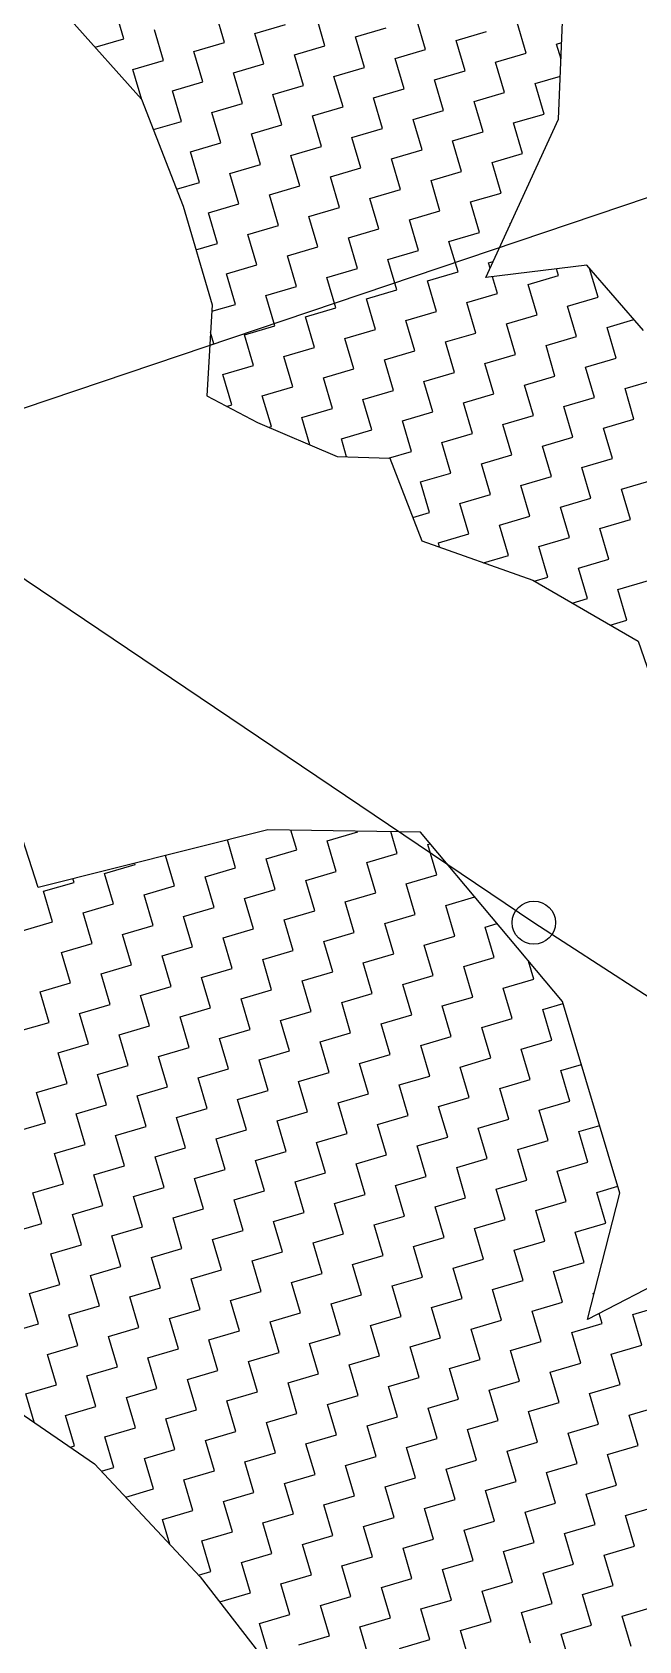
# Model space of a CAD drawing. Header units: metres. Extents: x 283645 to 285797, y 2017393 to 2020400.
# Drawn here: x 284576.3 to 284700.3, y 2018031.1 to 2018359.8 of the extents above; entities that cross this region are included whole.
import ezdxf

# ---------------------------------------------------------------- set-up
doc = ezdxf.new("R2010")
doc.units = ezdxf.units.M
doc.layers.add('POLY_HATCH', color=12, linetype='Continuous')
doc.layers.add('POLY_PARCEL', color=6, linetype='Continuous')

msp = doc.modelspace()

# ---------------------------------------------------------------- linework, layer by layer
msp.add_circle((284678.82, 2018177.85), 4.42)
at = {"layer": 'POLY_HATCH'}
for p, q in [((284683.89, 2018342.04), (284685.17, 2018373.94)), ((284584.3, 2018362.22), (284598.71, 2018346.13)), ((284598.71, 2018346.13), (284607.2, 2018324.24)), ((284669.01, 2018309.69), (284683.89, 2018342.04)), ((284607.2, 2018324.24), (284613.12, 2018304.12)), ((284689.63, 2018312.21), (284669.01, 2018309.69)), ((284701.2, 2018298.85), (284689.63, 2018312.21)), ((284613.12, 2018304.12), (284612, 2018285.49)), ((284612, 2018285.49), (284622.35, 2018280.03)), ((284622.35, 2018280.03), (284638.62, 2018273.13)), ((284638.62, 2018273.13), (284649.41, 2018272.76)), ((284649.41, 2018272.76), (284655.92, 2018255.86)), ((284655.92, 2018255.86), (284678.64, 2018247.82)), ((284678.64, 2018247.82), (284700.12, 2018235.34)), ((284577.59, 2018185.06), (284560.88, 2018236.56)), ((284700.12, 2018235.34), (284710.48, 2018205.35)), ((284624.47, 2018196.84), (284577.59, 2018185.06)), ((284655.64, 2018196.37), (284624.47, 2018196.84)), ((284684.67, 2018161.71), (284655.64, 2018196.37)), ((284696.42, 2018122.6), (284684.67, 2018161.71)), ((284689.79, 2018096.75), (284696.42, 2018122.6)), ((284734.77, 2018120.17), (284689.79, 2018096.75)), ((284572.53, 2018078.66), (284589.11, 2018067.28)), ((284589.11, 2018067.28), (284610.67, 2018044.15)), ((284610.67, 2018044.15), (284640.2, 2018006.08))]:
    msp.add_line(p, q, dxfattribs=at)
at = {"layer": 'POLY_HATCH', "linetype": 'Continuous'}
for p, q in [((284595.09, 2018358.46), (284593.25, 2018364.7)), ((284615.62, 2018357.74), (284613.79, 2018363.97)), ((284603.16, 2018354.07), (284601.32, 2018360.3)), ((284621.86, 2018359.58), (284628.09, 2018361.41)), ((284636.16, 2018357.02), (284634.33, 2018363.25)), ((284642.4, 2018358.85), (284648.63, 2018360.69)), ((284656.7, 2018356.29), (284654.86, 2018362.53)), ((284677.24, 2018355.57), (284675.4, 2018361.81)), ((284589.22, 2018356.73), (284595.09, 2018358.46)), ((284609.39, 2018355.9), (284615.62, 2018357.74)), ((284623.69, 2018353.34), (284621.86, 2018359.58)), ((284629.93, 2018355.18), (284636.16, 2018357.02)), ((284644.23, 2018352.62), (284642.4, 2018358.85)), ((284662.93, 2018358.13), (284669.17, 2018359.97)), ((284664.77, 2018351.9), (284662.93, 2018358.13)), ((284683.47, 2018357.41), (284684.52, 2018357.72)), ((284684.39, 2018354.31), (284683.47, 2018357.41)), ((284596.92, 2018352.23), (284603.16, 2018354.07)), ((284611.23, 2018349.67), (284609.39, 2018355.9)), ((284631.77, 2018348.95), (284629.93, 2018355.18)), ((284650.47, 2018354.46), (284656.7, 2018356.29)), ((284652.3, 2018348.22), (284650.47, 2018354.46)), ((284671.01, 2018353.73), (284677.24, 2018355.57)), ((284672.84, 2018347.5), (284671.01, 2018353.73)), ((284598.75, 2018346.02), (284596.92, 2018352.23)), ((284617.46, 2018351.51), (284623.69, 2018353.34)), ((284619.3, 2018345.27), (284617.46, 2018351.51)), ((284638, 2018350.78), (284644.23, 2018352.62)), ((284639.84, 2018344.55), (284638, 2018350.78)), ((284658.54, 2018350.06), (284664.77, 2018351.9)), ((284679.08, 2018349.34), (284684.25, 2018350.86)), ((284604.99, 2018347.83), (284611.23, 2018349.67)), ((284606.83, 2018341.6), (284604.99, 2018347.83)), ((284625.53, 2018347.11), (284631.77, 2018348.95)), ((284627.37, 2018340.88), (284625.53, 2018347.11)), ((284646.07, 2018346.39), (284652.3, 2018348.22)), ((284660.38, 2018343.83), (284658.54, 2018350.06)), ((284666.61, 2018345.66), (284672.84, 2018347.5)), ((284680.91, 2018343.1), (284679.08, 2018349.34)), ((284613.06, 2018343.43), (284619.3, 2018345.27)), ((284633.6, 2018342.71), (284639.84, 2018344.55)), ((284647.91, 2018340.15), (284646.07, 2018346.39)), ((284654.14, 2018341.99), (284660.38, 2018343.83)), ((284668.45, 2018339.43), (284666.61, 2018345.66)), ((284601.12, 2018339.91), (284606.83, 2018341.6)), ((284614.9, 2018337.2), (284613.06, 2018343.43)), ((284621.13, 2018339.04), (284627.37, 2018340.88)), ((284635.44, 2018336.48), (284633.6, 2018342.71)), ((284655.98, 2018335.76), (284654.14, 2018341.99)), ((284674.68, 2018341.27), (284680.91, 2018343.1)), ((284676.52, 2018335.03), (284674.68, 2018341.27)), ((284622.97, 2018332.8), (284621.13, 2018339.04)), ((284641.67, 2018338.32), (284647.91, 2018340.15)), ((284643.51, 2018332.08), (284641.67, 2018338.32)), ((284662.21, 2018337.59), (284668.45, 2018339.43)), ((284664.05, 2018331.36), (284662.21, 2018337.59)), ((284608.67, 2018335.36), (284614.9, 2018337.2)), ((284610.5, 2018329.13), (284608.67, 2018335.36)), ((284629.21, 2018334.64), (284635.44, 2018336.48)), ((284631.04, 2018328.41), (284629.21, 2018334.64)), ((284649.74, 2018333.92), (284655.98, 2018335.76)), ((284670.28, 2018333.2), (284676.52, 2018335.03)), ((284616.74, 2018330.97), (284622.97, 2018332.8)), ((284618.58, 2018324.73), (284616.74, 2018330.97)), ((284637.28, 2018330.24), (284643.51, 2018332.08)), ((284651.58, 2018327.69), (284649.74, 2018333.92)), ((284657.82, 2018329.52), (284664.05, 2018331.36)), ((284672.12, 2018326.96), (284670.28, 2018333.2)), ((284605.83, 2018327.75), (284610.5, 2018329.13)), ((284624.81, 2018326.57), (284631.04, 2018328.41)), ((284639.11, 2018324.01), (284637.28, 2018330.24)), ((284645.35, 2018325.85), (284651.58, 2018327.69)), ((284659.65, 2018323.29), (284657.82, 2018329.52)), ((284612.34, 2018322.9), (284618.58, 2018324.73)), ((284626.65, 2018320.34), (284624.81, 2018326.57)), ((284647.18, 2018319.61), (284645.35, 2018325.85)), ((284665.89, 2018325.13), (284672.12, 2018326.96)), ((284667.72, 2018318.89), (284665.89, 2018325.13)), ((284614.18, 2018316.66), (284612.34, 2018322.9)), ((284632.88, 2018322.17), (284639.11, 2018324.01)), ((284634.72, 2018315.94), (284632.88, 2018322.17)), ((284653.42, 2018321.45), (284659.65, 2018323.29)), ((284655.26, 2018315.22), (284653.42, 2018321.45)), ((284673.96, 2018320.73), (284674.11, 2018320.77)), ((284620.41, 2018318.5), (284626.65, 2018320.34)), ((284622.25, 2018312.27), (284620.41, 2018318.5)), ((284640.95, 2018317.78), (284647.18, 2018319.61)), ((284642.79, 2018311.54), (284640.95, 2018317.78)), ((284661.49, 2018317.05), (284667.72, 2018318.89)), ((284674.01, 2018320.56), (284673.96, 2018320.73)), ((284609.81, 2018315.37), (284614.18, 2018316.66)), ((284628.48, 2018314.1), (284634.72, 2018315.94)), ((284649.02, 2018313.38), (284655.26, 2018315.22)), ((284663.33, 2018310.82), (284661.49, 2018317.05)), ((284616.02, 2018310.43), (284622.25, 2018312.27)), ((284630.32, 2018307.87), (284628.48, 2018314.1)), ((284636.55, 2018309.71), (284642.79, 2018311.54)), ((284650.86, 2018307.15), (284649.02, 2018313.38)), ((284669.56, 2018312.66), (284670.5, 2018312.93)), ((284669.88, 2018311.58), (284669.56, 2018312.66)), ((284683.87, 2018310.1), (284683.46, 2018311.46)), ((284691.94, 2018305.7), (284690.22, 2018311.53)), ((284617.85, 2018304.19), (284616.02, 2018310.43)), ((284624.09, 2018306.03), (284630.32, 2018307.87)), ((284638.39, 2018303.47), (284636.55, 2018309.71)), ((284657.09, 2018308.98), (284663.33, 2018310.82)), ((284658.93, 2018302.75), (284657.09, 2018308.98)), ((284671.4, 2018306.42), (284670.38, 2018309.86)), ((284677.63, 2018308.26), (284683.87, 2018310.1)), ((284679.47, 2018302.03), (284677.63, 2018308.26)), ((284625.92, 2018299.8), (284624.09, 2018306.03)), ((284644.63, 2018305.31), (284650.86, 2018307.15)), ((284646.46, 2018299.08), (284644.63, 2018305.31)), ((284665.16, 2018304.59), (284671.4, 2018306.42)), ((284667, 2018298.35), (284665.16, 2018304.59)), ((284685.7, 2018303.86), (284691.94, 2018305.7)), ((284613.04, 2018302.78), (284617.85, 2018304.19)), ((284632.16, 2018301.64), (284638.39, 2018303.47)), ((284633.99, 2018295.4), (284632.16, 2018301.64)), ((284652.7, 2018300.91), (284658.93, 2018302.75)), ((284673.23, 2018300.19), (284679.47, 2018302.03)), ((284687.54, 2018297.63), (284685.7, 2018303.86)), ((284693.77, 2018299.47), (284699.26, 2018301.09)), ((284613.46, 2018296.12), (284612.78, 2018298.42)), ((284619.69, 2018297.96), (284625.92, 2018299.8)), ((284621.53, 2018291.73), (284619.69, 2018297.96)), ((284640.23, 2018297.24), (284646.46, 2018299.08)), ((284654.53, 2018294.68), (284652.7, 2018300.91)), ((284660.77, 2018296.52), (284667, 2018298.35)), ((284675.07, 2018293.96), (284673.23, 2018300.19)), ((284695.61, 2018293.23), (284693.77, 2018299.47)), ((284612.63, 2018295.88), (284613.46, 2018296.12)), ((284627.76, 2018293.56), (284633.99, 2018295.4)), ((284642.07, 2018291), (284640.23, 2018297.24)), ((284648.3, 2018292.84), (284654.53, 2018294.68)), ((284662.6, 2018290.28), (284660.77, 2018296.52)), ((284681.31, 2018295.79), (284687.54, 2018297.63)), ((284683.14, 2018289.56), (284681.31, 2018295.79)), ((284615.29, 2018289.89), (284621.53, 2018291.73)), ((284629.6, 2018287.33), (284627.76, 2018293.56)), ((284650.14, 2018286.61), (284648.3, 2018292.84)), ((284668.84, 2018292.12), (284675.07, 2018293.96)), ((284670.68, 2018285.89), (284668.84, 2018292.12)), ((284689.38, 2018291.4), (284695.61, 2018293.23)), ((284691.21, 2018285.16), (284689.38, 2018291.4)), ((284617.13, 2018283.66), (284615.29, 2018289.89)), ((284635.83, 2018289.17), (284642.07, 2018291)), ((284637.67, 2018282.93), (284635.83, 2018289.17)), ((284656.37, 2018288.45), (284662.6, 2018290.28)), ((284658.21, 2018282.21), (284656.37, 2018288.45)), ((284676.91, 2018287.72), (284683.14, 2018289.56)), ((284697.45, 2018287), (284703.55, 2018288.8)), ((284623.36, 2018285.49), (284629.6, 2018287.33)), ((284625.2, 2018279.26), (284623.36, 2018285.49)), ((284643.9, 2018284.77), (284650.14, 2018286.61)), ((284645.74, 2018278.54), (284643.9, 2018284.77)), ((284664.44, 2018284.05), (284670.68, 2018285.89)), ((284678.75, 2018281.49), (284676.91, 2018287.72)), ((284684.98, 2018283.33), (284691.21, 2018285.16)), ((284699.28, 2018280.77), (284697.45, 2018287)), ((284616.07, 2018283.34), (284617.13, 2018283.66)), ((284631.44, 2018281.1), (284637.67, 2018282.93)), ((284651.97, 2018280.37), (284658.21, 2018282.21)), ((284666.28, 2018277.81), (284664.44, 2018284.05)), ((284672.51, 2018279.65), (284678.75, 2018281.49)), ((284686.82, 2018277.09), (284684.98, 2018283.33)), ((284624.59, 2018279.08), (284625.2, 2018279.26)), ((284633.09, 2018275.48), (284631.44, 2018281.1)), ((284639.51, 2018276.7), (284645.74, 2018278.54)), ((284653.81, 2018274.14), (284651.97, 2018280.37)), ((284674.35, 2018273.42), (284672.51, 2018279.65)), ((284693.05, 2018278.93), (284699.28, 2018280.77)), ((284694.89, 2018272.7), (284693.05, 2018278.93)), ((284640.58, 2018273.07), (284639.51, 2018276.7)), ((284660.04, 2018275.98), (284666.28, 2018277.81)), ((284661.88, 2018269.74), (284660.04, 2018275.98)), ((284680.58, 2018275.25), (284686.82, 2018277.09)), ((284682.42, 2018269.02), (284680.58, 2018275.25)), ((284649.15, 2018272.77), (284653.81, 2018274.14)), ((284668.12, 2018271.58), (284674.35, 2018273.42)), ((284669.95, 2018265.35), (284668.12, 2018271.58)), ((284688.65, 2018270.86), (284694.89, 2018272.7)), ((284655.65, 2018267.91), (284661.88, 2018269.74)), ((284676.19, 2018267.18), (284682.42, 2018269.02)), ((284690.49, 2018264.62), (284688.65, 2018270.86)), ((284696.72, 2018266.46), (284702.96, 2018268.3)), ((284657.48, 2018261.67), (284655.65, 2018267.91)), ((284663.72, 2018263.51), (284669.95, 2018265.35)), ((284678.02, 2018260.95), (284676.19, 2018267.18)), ((284698.56, 2018260.23), (284696.72, 2018266.46)), ((284654.07, 2018260.67), (284657.48, 2018261.67)), ((284665.56, 2018257.28), (284663.72, 2018263.51)), ((284684.26, 2018262.79), (284690.49, 2018264.62)), ((284686.09, 2018256.55), (284684.26, 2018262.79)), ((284671.79, 2018259.11), (284678.02, 2018260.95)), ((284673.63, 2018252.88), (284671.79, 2018259.11)), ((284692.33, 2018258.39), (284698.56, 2018260.23)), ((284694.17, 2018252.16), (284692.33, 2018258.39)), ((284659.32, 2018255.44), (284665.56, 2018257.28)), ((284659.58, 2018254.57), (284659.32, 2018255.44)), ((284679.86, 2018254.72), (284686.09, 2018256.55)), ((284668.56, 2018251.39), (284673.63, 2018252.88)), ((284681.7, 2018248.48), (284679.86, 2018254.72)), ((284687.93, 2018250.32), (284694.17, 2018252.16)), ((284678.91, 2018247.66), (284681.7, 2018248.48)), ((284689.77, 2018244.09), (284687.93, 2018250.32)), ((284696, 2018245.92), (284702.24, 2018247.76)), ((284697.84, 2018239.69), (284696, 2018245.92)), ((284686.64, 2018243.16), (284689.77, 2018244.09)), ((284694.38, 2018238.67), (284697.84, 2018239.69)), ((284630.38, 2018192.71), (284629.18, 2018196.77)), ((284636.62, 2018194.55), (284642.85, 2018196.38)), ((284642.85, 2018196.38), (284642.8, 2018196.56)), ((284650.92, 2018191.99), (284649.6, 2018196.46)), ((284617.91, 2018189.03), (284616.22, 2018194.77)), ((284624.15, 2018190.87), (284630.38, 2018192.71)), ((284638.45, 2018188.31), (284636.62, 2018194.55)), ((284657.15, 2018193.82), (284657.65, 2018193.97)), ((284658.99, 2018187.59), (284657.15, 2018193.82)), ((284591.14, 2018187.92), (284597.38, 2018189.76)), ((284597.38, 2018189.76), (284597.3, 2018190.01)), ((284603.61, 2018191.59), (284603.73, 2018191.63)), ((284605.45, 2018185.36), (284603.61, 2018191.59)), ((284625.99, 2018184.64), (284624.15, 2018190.87)), ((284644.69, 2018190.15), (284650.92, 2018191.99)), ((284646.52, 2018183.92), (284644.69, 2018190.15)), ((284578.67, 2018184.25), (284584.91, 2018186.08)), ((284584.91, 2018186.08), (284584.68, 2018186.84)), ((284592.98, 2018181.69), (284591.14, 2018187.92)), ((284611.68, 2018187.2), (284617.91, 2018189.03)), ((284613.52, 2018180.96), (284611.68, 2018187.2)), ((284632.22, 2018186.47), (284638.45, 2018188.31)), ((284634.06, 2018180.24), (284632.22, 2018186.47)), ((284652.76, 2018185.75), (284658.99, 2018187.59)), ((284580.51, 2018178.01), (284578.67, 2018184.25)), ((284599.21, 2018183.52), (284605.45, 2018185.36)), ((284601.05, 2018177.29), (284599.21, 2018183.52)), ((284619.75, 2018182.8), (284625.99, 2018184.64)), ((284621.59, 2018176.57), (284619.75, 2018182.8)), ((284640.29, 2018182.08), (284646.52, 2018183.92)), ((284654.59, 2018179.52), (284652.76, 2018185.75)), ((284660.83, 2018181.36), (284666.76, 2018183.1)), ((284586.75, 2018179.85), (284592.98, 2018181.69)), ((284588.58, 2018173.62), (284586.75, 2018179.85)), ((284607.28, 2018179.13), (284613.52, 2018180.96)), ((284627.82, 2018178.4), (284634.06, 2018180.24)), ((284642.13, 2018175.84), (284640.29, 2018182.08)), ((284648.36, 2018177.68), (284654.59, 2018179.52)), ((284662.67, 2018175.12), (284660.83, 2018181.36)), ((284574.28, 2018176.17), (284580.51, 2018178.01)), ((284594.82, 2018175.45), (284601.05, 2018177.29)), ((284609.12, 2018172.89), (284607.28, 2018179.13)), ((284615.35, 2018174.73), (284621.59, 2018176.57)), ((284629.66, 2018172.17), (284627.82, 2018178.4)), ((284650.2, 2018171.45), (284648.36, 2018177.68)), ((284668.9, 2018176.96), (284671.31, 2018177.67)), ((284670.74, 2018170.72), (284668.9, 2018176.96)), ((284582.35, 2018171.78), (284588.58, 2018173.62)), ((284596.65, 2018169.22), (284594.82, 2018175.45)), ((284602.89, 2018171.06), (284609.12, 2018172.89)), ((284617.19, 2018168.5), (284615.35, 2018174.73)), ((284635.89, 2018174.01), (284642.13, 2018175.84)), ((284637.73, 2018167.77), (284635.89, 2018174.01)), ((284656.43, 2018173.28), (284662.67, 2018175.12)), ((284658.27, 2018167.05), (284656.43, 2018173.28)), ((284584.19, 2018165.54), (284582.35, 2018171.78)), ((284604.72, 2018164.82), (284602.89, 2018171.06)), ((284623.43, 2018170.33), (284629.66, 2018172.17)), ((284625.26, 2018164.1), (284623.43, 2018170.33)), ((284643.96, 2018169.61), (284650.2, 2018171.45)), ((284645.8, 2018163.38), (284643.96, 2018169.61)), ((284664.5, 2018168.89), (284670.74, 2018170.72)), ((284678.81, 2018166.33), (284677.72, 2018170.01)), ((284590.42, 2018167.38), (284596.65, 2018169.22)), ((284592.26, 2018161.15), (284590.42, 2018167.38)), ((284610.96, 2018166.66), (284617.19, 2018168.5)), ((284612.8, 2018160.42), (284610.96, 2018166.66)), ((284631.5, 2018165.94), (284637.73, 2018167.77)), ((284652.04, 2018165.21), (284658.27, 2018167.05)), ((284666.34, 2018162.65), (284664.5, 2018168.89)), ((284672.57, 2018164.49), (284678.81, 2018166.33)), ((284577.95, 2018163.71), (284584.19, 2018165.54)), ((284579.79, 2018157.47), (284577.95, 2018163.71)), ((284598.49, 2018162.98), (284604.72, 2018164.82)), ((284600.33, 2018156.75), (284598.49, 2018162.98)), ((284619.03, 2018162.26), (284625.26, 2018164.1)), ((284633.33, 2018159.7), (284631.5, 2018165.94)), ((284639.57, 2018161.54), (284645.8, 2018163.38)), ((284653.87, 2018158.98), (284652.04, 2018165.21)), ((284674.41, 2018158.26), (284672.57, 2018164.49)), ((284586.02, 2018159.31), (284592.26, 2018161.15)), ((284606.56, 2018158.59), (284612.8, 2018160.42)), ((284620.87, 2018156.03), (284619.03, 2018162.26)), ((284627.1, 2018157.87), (284633.33, 2018159.7)), ((284641.4, 2018155.31), (284639.57, 2018161.54)), ((284660.11, 2018160.82), (284666.34, 2018162.65)), ((284661.94, 2018154.58), (284660.11, 2018160.82)), ((284680.64, 2018160.09), (284684.79, 2018161.32)), ((284682.48, 2018153.86), (284680.64, 2018160.09)), ((284573.56, 2018155.64), (284579.79, 2018157.47)), ((284587.86, 2018153.08), (284586.02, 2018159.31)), ((284594.09, 2018154.91), (284600.33, 2018156.75)), ((284608.4, 2018152.35), (284606.56, 2018158.59)), ((284628.94, 2018151.63), (284627.1, 2018157.87)), ((284647.64, 2018157.14), (284653.87, 2018158.98)), ((284649.48, 2018150.91), (284647.64, 2018157.14)), ((284668.18, 2018156.42), (284674.41, 2018158.26)), ((284670.01, 2018150.19), (284668.18, 2018156.42)), ((284595.93, 2018148.68), (284594.09, 2018154.91)), ((284614.63, 2018154.19), (284620.87, 2018156.03)), ((284616.47, 2018147.96), (284614.63, 2018154.19)), ((284635.17, 2018153.47), (284641.4, 2018155.31)), ((284637.01, 2018147.23), (284635.17, 2018153.47)), ((284655.71, 2018152.75), (284661.94, 2018154.58)), ((284676.25, 2018152.02), (284682.48, 2018153.86)), ((284581.63, 2018151.24), (284587.86, 2018153.08)), ((284583.46, 2018145.01), (284581.63, 2018151.24)), ((284602.16, 2018150.52), (284608.4, 2018152.35)), ((284604, 2018144.28), (284602.16, 2018150.52)), ((284622.7, 2018149.79), (284628.94, 2018151.63)), ((284643.24, 2018149.07), (284649.48, 2018150.91)), ((284657.55, 2018146.51), (284655.71, 2018152.75)), ((284663.78, 2018148.35), (284670.01, 2018150.19)), ((284678.08, 2018145.79), (284676.25, 2018152.02)), ((284589.7, 2018146.84), (284595.93, 2018148.68)), ((284591.53, 2018140.61), (284589.7, 2018146.84)), ((284610.24, 2018146.12), (284616.47, 2018147.96)), ((284624.54, 2018143.56), (284622.7, 2018149.79)), ((284630.77, 2018145.4), (284637.01, 2018147.23)), ((284645.08, 2018142.84), (284643.24, 2018149.07)), ((284665.62, 2018142.12), (284663.78, 2018148.35)), ((284684.32, 2018147.63), (284688.53, 2018148.87)), ((284686.16, 2018141.39), (284684.32, 2018147.63)), ((284577.23, 2018143.17), (284583.46, 2018145.01)), ((284597.77, 2018142.45), (284604, 2018144.28)), ((284612.07, 2018139.89), (284610.24, 2018146.12)), ((284618.31, 2018141.72), (284624.54, 2018143.56)), ((284632.61, 2018139.16), (284630.77, 2018145.4)), ((284651.31, 2018144.68), (284657.55, 2018146.51)), ((284653.15, 2018138.44), (284651.31, 2018144.68)), ((284671.85, 2018143.95), (284678.08, 2018145.79)), ((284673.69, 2018137.72), (284671.85, 2018143.95)), ((284579.07, 2018136.93), (284577.23, 2018143.17)), ((284585.3, 2018138.77), (284591.53, 2018140.61)), ((284599.6, 2018136.21), (284597.77, 2018142.45)), ((284620.14, 2018135.49), (284618.31, 2018141.72)), ((284638.84, 2018141), (284645.08, 2018142.84)), ((284640.68, 2018134.77), (284638.84, 2018141)), ((284659.38, 2018140.28), (284665.62, 2018142.12)), ((284661.22, 2018134.04), (284659.38, 2018140.28)), ((284679.92, 2018139.56), (284686.16, 2018141.39)), ((284572.83, 2018135.1), (284579.07, 2018136.93)), ((284587.14, 2018132.54), (284585.3, 2018138.77)), ((284605.84, 2018138.05), (284612.07, 2018139.89)), ((284607.68, 2018131.82), (284605.84, 2018138.05)), ((284626.38, 2018137.33), (284632.61, 2018139.16)), ((284628.21, 2018131.09), (284626.38, 2018137.33)), ((284646.92, 2018136.6), (284653.15, 2018138.44)), ((284667.45, 2018135.88), (284673.69, 2018137.72)), ((284681.76, 2018133.32), (284679.92, 2018139.56)), ((284593.37, 2018134.37), (284599.6, 2018136.21)), ((284595.21, 2018128.14), (284593.37, 2018134.37)), ((284613.91, 2018133.65), (284620.14, 2018135.49)), ((284615.75, 2018127.42), (284613.91, 2018133.65)), ((284634.45, 2018132.93), (284640.68, 2018134.77)), ((284648.75, 2018130.37), (284646.92, 2018136.6)), ((284654.99, 2018132.21), (284661.22, 2018134.04)), ((284669.29, 2018129.65), (284667.45, 2018135.88)), ((284687.99, 2018135.16), (284692.27, 2018136.42)), ((284689.83, 2018128.93), (284687.99, 2018135.16)), ((284580.9, 2018130.7), (284587.14, 2018132.54)), ((284582.74, 2018124.47), (284580.9, 2018130.7)), ((284601.44, 2018129.98), (284607.68, 2018131.82)), ((284621.98, 2018129.26), (284628.21, 2018131.09)), ((284636.29, 2018126.7), (284634.45, 2018132.93)), ((284642.52, 2018128.53), (284648.75, 2018130.37)), ((284656.82, 2018125.97), (284654.99, 2018132.21)), ((284675.53, 2018131.48), (284681.76, 2018133.32)), ((284677.36, 2018125.25), (284675.53, 2018131.48)), ((284588.97, 2018126.3), (284595.21, 2018128.14)), ((284603.28, 2018123.74), (284601.44, 2018129.98)), ((284609.51, 2018125.58), (284615.75, 2018127.42)), ((284623.82, 2018123.02), (284621.98, 2018129.26)), ((284644.36, 2018122.3), (284642.52, 2018128.53)), ((284663.06, 2018127.81), (284669.29, 2018129.65)), ((284664.89, 2018121.58), (284663.06, 2018127.81)), ((284683.6, 2018127.09), (284689.83, 2018128.93)), ((284685.43, 2018120.85), (284683.6, 2018127.09)), ((284576.51, 2018122.63), (284582.74, 2018124.47)), ((284590.81, 2018120.07), (284588.97, 2018126.3)), ((284597.05, 2018121.91), (284603.28, 2018123.74)), ((284611.35, 2018119.35), (284609.51, 2018125.58)), ((284630.05, 2018124.86), (284636.29, 2018126.7)), ((284631.89, 2018118.63), (284630.05, 2018124.86)), ((284650.59, 2018124.14), (284656.82, 2018125.97)), ((284652.43, 2018117.9), (284650.59, 2018124.14)), ((284671.13, 2018123.41), (284677.36, 2018125.25)), ((284691.67, 2018122.69), (284696, 2018123.97)), ((284578.34, 2018116.4), (284576.51, 2018122.63)), ((284598.88, 2018115.67), (284597.05, 2018121.91)), ((284617.58, 2018121.18), (284623.82, 2018123.02)), ((284619.42, 2018114.95), (284617.58, 2018121.18)), ((284638.12, 2018120.46), (284644.36, 2018122.3)), ((284639.96, 2018114.23), (284638.12, 2018120.46)), ((284658.66, 2018119.74), (284664.89, 2018121.58)), ((284672.97, 2018117.18), (284671.13, 2018123.41)), ((284679.2, 2018119.02), (284685.43, 2018120.85)), ((284693.5, 2018116.46), (284691.67, 2018122.69)), ((284584.58, 2018118.23), (284590.81, 2018120.07)), ((284586.41, 2018112), (284584.58, 2018118.23)), ((284605.12, 2018117.51), (284611.35, 2018119.35)), ((284606.95, 2018111.28), (284605.12, 2018117.51)), ((284625.65, 2018116.79), (284631.89, 2018118.63)), ((284646.19, 2018116.07), (284652.43, 2018117.9)), ((284660.5, 2018113.51), (284658.66, 2018119.74)), ((284666.73, 2018115.34), (284672.97, 2018117.18)), ((284681.04, 2018112.78), (284679.2, 2018119.02)), ((284572.11, 2018114.56), (284578.34, 2018116.4)), ((284592.65, 2018113.84), (284598.88, 2018115.67)), ((284594.49, 2018107.6), (284592.65, 2018113.84)), ((284613.19, 2018113.11), (284619.42, 2018114.95)), ((284627.49, 2018110.55), (284625.65, 2018116.79)), ((284633.73, 2018112.39), (284639.96, 2018114.23)), ((284648.03, 2018109.83), (284646.19, 2018116.07)), ((284668.57, 2018109.11), (284666.73, 2018115.34)), ((284687.27, 2018114.62), (284693.5, 2018116.46)), ((284689.11, 2018108.39), (284687.27, 2018114.62)), ((284580.18, 2018110.16), (284586.41, 2018112)), ((284600.72, 2018109.44), (284606.95, 2018111.28)), ((284615.02, 2018106.88), (284613.19, 2018113.11)), ((284621.26, 2018108.72), (284627.49, 2018110.55)), ((284635.56, 2018106.16), (284633.73, 2018112.39)), ((284654.26, 2018111.67), (284660.5, 2018113.51)), ((284656.1, 2018105.43), (284654.26, 2018111.67)), ((284674.8, 2018110.95), (284681.04, 2018112.78)), ((284676.64, 2018104.71), (284674.8, 2018110.95)), ((284582.02, 2018103.93), (284580.18, 2018110.16)), ((284588.25, 2018105.77), (284594.49, 2018107.6)), ((284602.56, 2018103.21), (284600.72, 2018109.44)), ((284623.1, 2018102.48), (284621.26, 2018108.72)), ((284641.8, 2018107.99), (284648.03, 2018109.83)), ((284643.63, 2018101.76), (284641.8, 2018107.99)), ((284662.34, 2018107.27), (284668.57, 2018109.11)), ((284664.17, 2018101.04), (284662.34, 2018107.27)), ((284682.87, 2018106.55), (284689.11, 2018108.39)), ((284575.78, 2018102.09), (284582.02, 2018103.93)), ((284590.09, 2018099.53), (284588.25, 2018105.77)), ((284608.79, 2018105.04), (284615.02, 2018106.88)), ((284610.63, 2018098.81), (284608.79, 2018105.04)), ((284629.33, 2018104.32), (284635.56, 2018106.16)), ((284631.17, 2018098.09), (284629.33, 2018104.32)), ((284649.87, 2018103.6), (284656.1, 2018105.43)), ((284670.41, 2018102.88), (284676.64, 2018104.71)), ((284684.71, 2018100.32), (284682.87, 2018106.55)), ((284577.62, 2018095.86), (284575.78, 2018102.09)), ((284596.32, 2018101.37), (284602.56, 2018103.21)), ((284598.16, 2018095.13), (284596.32, 2018101.37)), ((284616.86, 2018100.65), (284623.1, 2018102.48)), ((284618.7, 2018094.41), (284616.86, 2018100.65)), ((284637.4, 2018099.92), (284643.63, 2018101.76)), ((284651.7, 2018097.36), (284649.87, 2018103.6)), ((284657.94, 2018099.2), (284664.17, 2018101.04)), ((284672.24, 2018096.64), (284670.41, 2018102.88)), ((284690.94, 2018102.15), (284691.2, 2018102.23)), ((284691.07, 2018101.73), (284690.94, 2018102.15)), ((284583.86, 2018097.69), (284590.09, 2018099.53)), ((284585.69, 2018091.46), (284583.86, 2018097.69)), ((284604.39, 2018096.97), (284610.63, 2018098.81)), ((284624.93, 2018096.25), (284631.17, 2018098.09)), ((284639.24, 2018093.69), (284637.4, 2018099.92)), ((284645.47, 2018095.53), (284651.7, 2018097.36)), ((284659.78, 2018092.97), (284657.94, 2018099.2)), ((284678.48, 2018098.48), (284684.71, 2018100.32)), ((284680.31, 2018092.24), (284678.48, 2018098.48)), ((284692.78, 2018095.92), (284692.17, 2018097.99)), ((284699.02, 2018097.76), (284705.25, 2018099.59)), ((284700.85, 2018091.52), (284699.02, 2018097.76)), ((284571.39, 2018094.02), (284577.62, 2018095.86)), ((284591.93, 2018093.3), (284598.16, 2018095.13)), ((284606.23, 2018090.74), (284604.39, 2018096.97)), ((284612.46, 2018092.58), (284618.7, 2018094.41)), ((284626.77, 2018090.02), (284624.93, 2018096.25)), ((284647.31, 2018089.29), (284645.47, 2018095.53)), ((284666.01, 2018094.8), (284672.24, 2018096.64)), ((284667.85, 2018088.57), (284666.01, 2018094.8)), ((284686.55, 2018094.08), (284692.78, 2018095.92)), ((284688.39, 2018087.85), (284686.55, 2018094.08)), ((284579.46, 2018089.62), (284585.69, 2018091.46)), ((284593.76, 2018087.06), (284591.93, 2018093.3)), ((284600, 2018088.9), (284606.23, 2018090.74)), ((284614.3, 2018086.34), (284612.46, 2018092.58)), ((284633, 2018091.85), (284639.24, 2018093.69)), ((284634.84, 2018085.62), (284633, 2018091.85)), ((284653.54, 2018091.13), (284659.78, 2018092.97)), ((284655.38, 2018084.9), (284653.54, 2018091.13)), ((284674.08, 2018090.41), (284680.31, 2018092.24)), ((284694.62, 2018089.69), (284700.85, 2018091.52)), ((284581.3, 2018083.39), (284579.46, 2018089.62)), ((284601.83, 2018082.67), (284600, 2018088.9)), ((284620.54, 2018088.18), (284626.77, 2018090.02)), ((284622.37, 2018081.94), (284620.54, 2018088.18)), ((284641.07, 2018087.46), (284647.31, 2018089.29)), ((284642.91, 2018081.22), (284641.07, 2018087.46)), ((284661.61, 2018086.73), (284667.85, 2018088.57)), ((284675.92, 2018084.17), (284674.08, 2018090.41)), ((284682.15, 2018086.01), (284688.39, 2018087.85)), ((284696.46, 2018083.45), (284694.62, 2018089.69)), ((284587.53, 2018085.23), (284593.76, 2018087.06)), ((284589.37, 2018078.99), (284587.53, 2018085.23)), ((284608.07, 2018084.5), (284614.3, 2018086.34)), ((284609.9, 2018078.27), (284608.07, 2018084.5)), ((284628.61, 2018083.78), (284634.84, 2018085.62)), ((284649.14, 2018083.06), (284655.38, 2018084.9)), ((284663.45, 2018080.5), (284661.61, 2018086.73)), ((284669.68, 2018082.34), (284675.92, 2018084.17)), ((284683.99, 2018079.78), (284682.15, 2018086.01)), ((284575.06, 2018081.55), (284581.3, 2018083.39)), ((284576.77, 2018075.74), (284575.06, 2018081.55)), ((284595.6, 2018080.83), (284601.83, 2018082.67)), ((284597.44, 2018074.6), (284595.6, 2018080.83)), ((284616.14, 2018080.11), (284622.37, 2018081.94)), ((284630.44, 2018077.55), (284628.61, 2018083.78)), ((284636.68, 2018079.39), (284642.91, 2018081.22)), ((284650.98, 2018076.83), (284649.14, 2018083.06)), ((284671.52, 2018076.1), (284669.68, 2018082.34)), ((284690.22, 2018081.61), (284696.46, 2018083.45)), ((284692.06, 2018075.38), (284690.22, 2018081.61)), ((284583.13, 2018077.16), (284589.37, 2018078.99)), ((284603.67, 2018076.43), (284609.9, 2018078.27)), ((284617.98, 2018073.87), (284616.14, 2018080.11)), ((284624.21, 2018075.71), (284630.44, 2018077.55)), ((284638.51, 2018073.15), (284636.68, 2018079.39)), ((284657.22, 2018078.66), (284663.45, 2018080.5)), ((284659.05, 2018072.43), (284657.22, 2018078.66)), ((284677.75, 2018077.94), (284683.99, 2018079.78)), ((284679.59, 2018071.71), (284677.75, 2018077.94)), ((284698.29, 2018077.22), (284704.53, 2018079.05)), ((284584.97, 2018070.92), (284583.13, 2018077.16)), ((284591.2, 2018072.76), (284597.44, 2018074.6)), ((284605.51, 2018070.2), (284603.67, 2018076.43)), ((284626.05, 2018069.48), (284624.21, 2018075.71)), ((284644.75, 2018074.99), (284650.98, 2018076.83)), ((284646.59, 2018068.75), (284644.75, 2018074.99)), ((284665.29, 2018074.27), (284671.52, 2018076.1)), ((284667.12, 2018068.03), (284665.29, 2018074.27)), ((284685.83, 2018073.54), (284692.06, 2018075.38)), ((284700.13, 2018070.98), (284698.29, 2018077.22)), ((284593.04, 2018066.53), (284591.2, 2018072.76)), ((284611.74, 2018072.04), (284617.98, 2018073.87)), ((284613.58, 2018065.8), (284611.74, 2018072.04)), ((284632.28, 2018071.31), (284638.51, 2018073.15)), ((284634.12, 2018065.08), (284632.28, 2018071.31)), ((284652.82, 2018070.59), (284659.05, 2018072.43)), ((284673.36, 2018069.87), (284679.59, 2018071.71)), ((284687.66, 2018067.31), (284685.83, 2018073.54)), ((284693.9, 2018069.15), (284700.13, 2018070.98)), ((284584.15, 2018070.68), (284584.97, 2018070.92)), ((284599.27, 2018068.36), (284605.51, 2018070.2)), ((284601.11, 2018062.13), (284599.27, 2018068.36)), ((284619.81, 2018067.64), (284626.05, 2018069.48)), ((284621.65, 2018061.41), (284619.81, 2018067.64)), ((284640.35, 2018066.92), (284646.59, 2018068.75)), ((284654.66, 2018064.36), (284652.82, 2018070.59)), ((284660.89, 2018066.19), (284667.12, 2018068.03)), ((284675.19, 2018063.64), (284673.36, 2018069.87)), ((284695.73, 2018062.91), (284693.9, 2018069.15)), ((284590.51, 2018065.78), (284593.04, 2018066.53)), ((284607.35, 2018063.97), (284613.58, 2018065.8)), ((284627.88, 2018063.24), (284634.12, 2018065.08)), ((284642.19, 2018060.68), (284640.35, 2018066.92)), ((284648.42, 2018062.52), (284654.66, 2018064.36)), ((284662.73, 2018059.96), (284660.89, 2018066.19)), ((284681.43, 2018065.47), (284687.66, 2018067.31)), ((284683.27, 2018059.24), (284681.43, 2018065.47)), ((284595.46, 2018060.46), (284601.11, 2018062.13)), ((284609.18, 2018057.73), (284607.35, 2018063.97)), ((284615.42, 2018059.57), (284621.65, 2018061.41)), ((284629.72, 2018057.01), (284627.88, 2018063.24)), ((284650.26, 2018056.29), (284648.42, 2018062.52)), ((284668.96, 2018061.8), (284675.19, 2018063.64)), ((284670.8, 2018055.56), (284668.96, 2018061.8)), ((284689.5, 2018061.08), (284695.73, 2018062.91)), ((284691.34, 2018054.84), (284689.5, 2018061.08)), ((284617.25, 2018053.34), (284615.42, 2018059.57)), ((284635.95, 2018058.85), (284642.19, 2018060.68)), ((284637.79, 2018052.61), (284635.95, 2018058.85)), ((284656.49, 2018058.12), (284662.73, 2018059.96)), ((284658.33, 2018051.89), (284656.49, 2018058.12)), ((284677.03, 2018057.4), (284683.27, 2018059.24)), ((284697.57, 2018056.68), (284703.8, 2018058.52)), ((284602.95, 2018055.89), (284609.18, 2018057.73)), ((284604.44, 2018050.83), (284602.95, 2018055.89)), ((284623.49, 2018055.17), (284629.72, 2018057.01)), ((284625.32, 2018048.94), (284623.49, 2018055.17)), ((284644.03, 2018054.45), (284650.26, 2018056.29)), ((284664.56, 2018053.73), (284670.8, 2018055.56)), ((284678.87, 2018051.17), (284677.03, 2018057.4)), ((284685.1, 2018053), (284691.34, 2018054.84)), ((284699.41, 2018050.45), (284697.57, 2018056.68)), ((284611.02, 2018051.5), (284617.25, 2018053.34)), ((284612.86, 2018045.26), (284611.02, 2018051.5)), ((284631.56, 2018050.78), (284637.79, 2018052.61)), ((284645.86, 2018048.22), (284644.03, 2018054.45)), ((284652.1, 2018050.05), (284658.33, 2018051.89)), ((284666.4, 2018047.49), (284664.56, 2018053.73)), ((284686.94, 2018046.77), (284685.1, 2018053)), ((284619.09, 2018047.1), (284625.32, 2018048.94)), ((284633.4, 2018044.54), (284631.56, 2018050.78)), ((284639.63, 2018046.38), (284645.86, 2018048.22)), ((284653.93, 2018043.82), (284652.1, 2018050.05)), ((284672.64, 2018049.33), (284678.87, 2018051.17)), ((284674.47, 2018043.1), (284672.64, 2018049.33)), ((284693.17, 2018048.61), (284699.41, 2018050.45)), ((284695.01, 2018042.37), (284693.17, 2018048.61)), ((284610.33, 2018044.52), (284612.86, 2018045.26)), ((284620.93, 2018040.87), (284619.09, 2018047.1)), ((284641.47, 2018040.15), (284639.63, 2018046.38)), ((284660.17, 2018045.66), (284666.4, 2018047.49)), ((284662, 2018039.42), (284660.17, 2018045.66)), ((284680.71, 2018044.93), (284686.94, 2018046.77)), ((284682.54, 2018038.7), (284680.71, 2018044.93)), ((284627.16, 2018042.7), (284633.4, 2018044.54)), ((284629, 2018036.47), (284627.16, 2018042.7)), ((284647.7, 2018041.98), (284653.93, 2018043.82)), ((284649.54, 2018035.75), (284647.7, 2018041.98)), ((284668.24, 2018041.26), (284674.47, 2018043.1)), ((284688.78, 2018040.54), (284695.01, 2018042.37)), ((284614.69, 2018039.03), (284620.93, 2018040.87)), ((284614.72, 2018038.93), (284614.69, 2018039.03)), ((284635.23, 2018038.31), (284641.47, 2018040.15)), ((284637.07, 2018032.07), (284635.23, 2018038.31)), ((284655.77, 2018037.59), (284662, 2018039.42)), ((284670.08, 2018035.03), (284668.24, 2018041.26)), ((284676.31, 2018036.86), (284682.54, 2018038.7)), ((284690.61, 2018034.3), (284688.78, 2018040.54)), ((284622.76, 2018034.63), (284629, 2018036.47)), ((284643.3, 2018033.91), (284649.54, 2018035.75)), ((284657.61, 2018031.35), (284655.77, 2018037.59)), ((284663.84, 2018033.19), (284670.08, 2018035.03)), ((284678.15, 2018030.63), (284676.31, 2018036.86)), ((284696.85, 2018036.14), (284703.08, 2018037.98)), ((284698.69, 2018029.91), (284696.85, 2018036.14)), ((284624.6, 2018028.4), (284622.76, 2018034.63)), ((284630.84, 2018030.24), (284637.07, 2018032.07)), ((284645.14, 2018027.68), (284643.3, 2018033.91)), ((284665.68, 2018026.95), (284663.84, 2018033.19)), ((284684.38, 2018032.47), (284690.61, 2018034.3)), ((284686.22, 2018026.23), (284684.38, 2018032.47)), ((284651.37, 2018029.51), (284657.61, 2018031.35))]:
    msp.add_line(p, q, dxfattribs=at)
at = {"layer": 'POLY_PARCEL'}
for p, q in [((284718.23, 2018331.5), (284540.18, 2018271.35)), ((284540.18, 2018271.35), (284678.82, 2018177.85)), ((284678.82, 2018177.85), (284813.52, 2018090.72))]:
    msp.add_line(p, q, dxfattribs=at)

doc.saveas('drawing.dxf')
